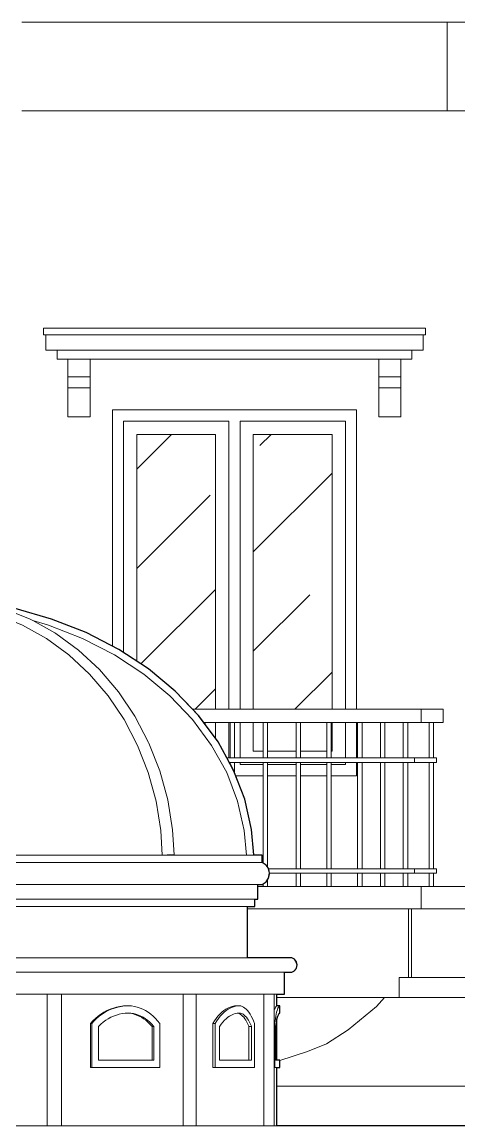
# Model space of a CAD drawing. Header units: millimetres. Extents: x -667 to -468, y -723 to -475.
# Drawn here: x -655.355 to -653.387, y -492.125 to -487.145 of the extents above; entities that cross this region are included whole.
import ezdxf

# ---------------------------------------------------------------- set-up
doc = ezdxf.new("R2010")
doc.units = ezdxf.units.MM
doc.layers.get('0').update_dxf_attribs({"lineweight": 9})
doc.layers.add('dinding', color=36, linetype='Continuous', lineweight=9)
doc.layers.add('NOTASI', color=250, linetype='Continuous', lineweight=5)

msp = doc.modelspace()

# ---------------------------------------------------------------- hatches: boundary and pattern name
at = {"layer": 'NOTASI'}
h = msp.add_hatch(dxfattribs=at)
h.set_pattern_fill('ANSI35', color=256, scale=0.1, style=0)
h.set_pattern_definition([(45, (-11.52194, 2.3887), (-0.4490128, 0.4490128), []), (45, (-11.0729, 2.3887), (-0.4490128, 0.4490128), [0.79375, -0.15875, 0, -0.15875])])
h.paths.add_polyline_path([(-653.9583, -489.0049), (-654.3133, -489.0049), (-654.3133, -490.2449), (-653.9583, -490.2449)])
h.paths.add_polyline_path([(-654.4833, -489.0049), (-654.8383, -489.0049), (-654.8383, -490.0284), (-654.7857, -490.063), (-654.6653, -490.1628), (-654.5872, -490.2449), (-654.4833, -490.2449)])
h.paths.add_polyline_path([(-656.4583, -489.0049), (-656.8133, -489.0049), (-656.8133, -490.2449), (-656.5329, -490.2449), (-656.4583, -490.1665)])
h.paths.add_polyline_path([(-656.9833, -489.0049), (-657.3383, -489.0049), (-657.3383, -490.2449), (-656.9833, -490.2449)])

# ---------------------------------------------------------------- linework, layer by layer
at = {"lineweight": 30}
msp.add_lwpolyline([(-652.4483, -492.1249), (-654.2068, -492.1249), (-654.2068, -491.8609), (-654.1937, -491.8609), (-654.1937, -491.8279), (-654.2068, -491.8279), (-654.2068, -491.6439), (-654.2027, -491.6293), (-654.1973, -491.6183), (-654.1937, -491.6157), (-654.1937, -491.5826), (-654.2068, -491.5826), (-654.2068, -491.5309), (-654.1735, -491.5309), (-654.1735, -491.4319), (-654.1402, -491.4319), (-654.1306, -491.4268), (-654.1193, -491.413), (-654.1163, -491.3989), (-654.1211, -491.3817), (-654.1277, -491.3732), (-654.1402, -491.3659), (-654.3399, -491.3659), (-654.3399, -491.1349), (-654.3066, -491.1349), (-654.3066, -491.1019), (-654.2933, -491.1019), (-654.2933, -491.0359), (-654.2733, -491.0359), (-654.256, -491.0243), (-654.2444, -491.0069), (-654.2405, -490.9849), (-654.2414, -490.976), (-654.2471, -490.9608), (-654.256, -490.9486), (-654.2641, -490.9419), (-654.2733, -490.9369), (-654.2733, -490.9039), (-654.3105, -490.9039), (-654.311, -490.9014), (-654.3212, -490.7873), (-654.3518, -490.6513), (-654.4004, -490.5245), (-654.4323, -490.4649), (-654.4724, -490.3923), (-654.5604, -490.2731), (-654.6653, -490.1628), (-654.7857, -490.063), (-654.9198, -489.9749), (-655.0659, -489.8996), (-655.2221, -489.838), (-655.3862, -489.7911)], dxfattribs=at)
at = {"layer": 'dinding'}
for p, q in [((-655.3562, -487.1449), (-653.4403, -487.1449)), ((-653.4403, -487.5449), (-653.4403, -487.1449)), ((-652.8562, -487.1449), (-653.4403, -487.1449)), ((-655.3562, -487.5449), (-653.4403, -487.5449)), ((-653.4403, -487.5449), (-652.8562, -487.5449)), ((-655.2583, -488.556), (-655.2583, -488.5255)), ((-655.2583, -488.5255), (-653.5383, -488.5255)), ((-653.5383, -488.556), (-653.5383, -488.5255)), ((-655.2583, -488.556), (-655.2483, -488.556)), ((-655.2483, -488.6255), (-655.2483, -488.556)), ((-655.2483, -488.556), (-653.5483, -488.556)), ((-653.5483, -488.6255), (-653.5483, -488.556)), ((-653.5483, -488.556), (-653.5383, -488.556)), ((-655.2483, -488.6255), (-655.1976, -488.6255)), ((-655.1976, -488.6255), (-655.1976, -488.6664)), ((-655.1976, -488.6255), (-653.599, -488.6255)), ((-653.599, -488.6255), (-653.599, -488.6664)), ((-653.599, -488.6255), (-653.5483, -488.6255)), ((-655.1976, -488.6664), (-655.1483, -488.6664)), ((-655.1483, -488.7455), (-655.1483, -488.6664)), ((-655.1483, -488.6664), (-655.0483, -488.6664)), ((-655.0483, -488.7455), (-655.0483, -488.6664)), ((-655.0483, -488.6664), (-653.7483, -488.6664)), ((-653.7483, -488.7455), (-653.7483, -488.6664)), ((-653.7483, -488.6664), (-653.6483, -488.6664)), ((-653.6483, -488.7455), (-653.6483, -488.6664)), ((-653.6483, -488.6664), (-653.599, -488.6664)), ((-655.1483, -488.7455), (-655.0483, -488.7455)), ((-655.1483, -488.7455), (-655.1483, -488.7955)), ((-655.0483, -488.7455), (-655.0483, -488.7955)), ((-653.7483, -488.7455), (-653.6483, -488.7455)), ((-653.7483, -488.7455), (-653.7483, -488.7955)), ((-653.6483, -488.7455), (-653.6483, -488.7955)), ((-655.1483, -488.9255), (-655.1483, -488.7955)), ((-655.1483, -488.7955), (-655.0483, -488.7955)), ((-655.0483, -488.9255), (-655.0483, -488.7955)), ((-653.7483, -488.9255), (-653.7483, -488.7955)), ((-653.7483, -488.7955), (-653.6483, -488.7955)), ((-653.6483, -488.9255), (-653.6483, -488.7955)), ((-655.0483, -488.9255), (-655.1483, -488.9255)), ((-654.9483, -489.9602), (-654.9483, -488.8949)), ((-654.9483, -488.8949), (-653.8483, -488.8949)), ((-653.8483, -488.8949), (-653.8483, -490.2449)), ((-653.6483, -488.9255), (-653.7483, -488.9255)), ((-654.8983, -488.9449), (-654.8983, -489.989)), ((-654.4233, -488.9449), (-654.8983, -488.9449)), ((-654.4233, -490.2449), (-654.4233, -488.9449)), ((-653.8983, -488.9449), (-654.3733, -488.9449)), ((-654.3733, -490.2449), (-654.3733, -488.9449)), ((-653.8983, -490.2449), (-653.8983, -488.9449)), ((-654.4833, -489.0049), (-654.8383, -489.0049)), ((-654.8383, -489.0049), (-654.8383, -490.0284)), ((-654.4833, -490.2449), (-654.4833, -489.0049)), ((-653.9583, -489.0049), (-654.3133, -489.0049)), ((-654.3133, -489.0049), (-654.3133, -490.2449)), ((-653.9583, -490.2449), (-653.9583, -489.0049)), ((-655.3538, -489.8655), (-655.468, -489.8193)), ((-655.3181, -489.839), (-655.4341, -489.7921)), ((-655.2221, -489.838), (-655.3862, -489.7911)), ((-655.2453, -489.926), (-655.3538, -489.8655)), ((-655.3074, -489.845), (-655.3181, -489.839)), ((-655.3074, -489.845), (-655.2357, -489.8655)), ((-655.2078, -489.9005), (-655.3074, -489.845)), ((-655.0822, -489.926), (-655.2357, -489.8655)), ((-655.0659, -489.8996), (-655.2221, -489.838)), ((-655.1439, -489.9999), (-655.2453, -489.926)), ((-655.2078, -489.9005), (-655.2034, -489.9035)), ((-655.1003, -489.9786), (-655.2034, -489.9035)), ((-654.9388, -489.9999), (-655.0822, -489.926)), ((-654.9483, -489.9602), (-655.0659, -489.8996)), ((-655.0057, -490.0665), (-655.1003, -489.9786)), ((-654.9198, -489.9749), (-654.9483, -489.9602)), ((-654.8983, -489.989), (-654.9198, -489.9749)), ((-655.0509, -490.0864), (-655.1439, -489.9999)), ((-654.8073, -490.0864), (-654.9388, -489.9999)), ((-654.8383, -490.0284), (-654.8983, -489.989)), ((-654.7857, -490.063), (-654.8383, -490.0284)), ((-654.9209, -490.166), (-655.0057, -490.0665)), ((-654.6653, -490.1628), (-654.7857, -490.063)), ((-654.9676, -490.1841), (-655.0509, -490.0864)), ((-654.6895, -490.1841), (-654.8073, -490.0864)), ((-654.847, -490.2759), (-654.9209, -490.166)), ((-654.5872, -490.2449), (-654.6653, -490.1628)), ((-654.8951, -490.2918), (-654.9676, -490.1841)), ((-654.587, -490.2918), (-654.6895, -490.1841)), ((-654.785, -490.3946), (-654.847, -490.2759)), ((-654.5604, -490.2731), (-654.5872, -490.2449)), ((-654.5872, -490.2449), (-654.4833, -490.2449)), ((-654.5369, -490.3049), (-654.5604, -490.2731)), ((-654.4833, -490.2449), (-654.4233, -490.2449)), ((-654.3733, -490.2449), (-654.4233, -490.2449)), ((-654.3733, -490.2449), (-654.3133, -490.2449)), ((-653.9583, -490.2449), (-654.3133, -490.2449)), ((-653.8983, -490.2449), (-653.9583, -490.2449)), ((-653.8483, -490.2449), (-653.8983, -490.2449)), ((-653.5577, -490.2449), (-653.8483, -490.2449)), ((-653.5577, -490.3049), (-653.5577, -490.2449)), ((-653.4577, -490.2449), (-653.5577, -490.2449)), ((-653.4577, -490.3049), (-653.4577, -490.2449)), ((-654.8344, -490.408), (-654.8951, -490.2918)), ((-654.5012, -490.408), (-654.587, -490.2918)), ((-654.5301, -490.3049), (-654.5369, -490.3049)), ((-654.5301, -490.3141), (-654.5369, -490.3049)), ((-654.5301, -490.3049), (-654.5301, -490.3141)), ((-654.4833, -490.3049), (-654.5301, -490.3049)), ((-654.4833, -490.3775), (-654.5301, -490.3141)), ((-654.4833, -490.3775), (-654.4833, -490.3049)), ((-654.4233, -490.3049), (-654.4833, -490.3049)), ((-654.4233, -490.4649), (-654.4233, -490.3049)), ((-654.4183, -490.3049), (-654.4233, -490.3049)), ((-654.4183, -490.3049), (-654.4183, -490.4649)), ((-654.3983, -490.3049), (-654.4183, -490.3049)), ((-654.3983, -490.3049), (-654.3983, -490.4649)), ((-654.3733, -490.3049), (-654.3983, -490.3049)), ((-654.3733, -490.4649), (-654.3733, -490.3049)), ((-654.3133, -490.3049), (-654.3733, -490.3049)), ((-654.3133, -490.3049), (-654.3133, -490.4349)), ((-654.2696, -490.3049), (-654.3133, -490.3049)), ((-654.2696, -490.3049), (-654.2696, -490.4349)), ((-654.2496, -490.3049), (-654.2696, -490.3049)), ((-654.2496, -490.3049), (-654.2496, -490.4349)), ((-654.1208, -490.3049), (-654.2496, -490.3049)), ((-654.1208, -490.3049), (-654.1208, -490.4349)), ((-654.1008, -490.3049), (-654.1208, -490.3049)), ((-654.1008, -490.3049), (-654.1008, -490.4349)), ((-653.9822, -490.3049), (-654.1008, -490.3049)), ((-653.9822, -490.3049), (-653.9822, -490.4349)), ((-653.9622, -490.3049), (-653.9822, -490.3049)), ((-653.9622, -490.3049), (-653.9622, -490.4349)), ((-653.9583, -490.3049), (-653.9622, -490.3049)), ((-653.9583, -490.4349), (-653.9583, -490.3049)), ((-653.8983, -490.3049), (-653.9583, -490.3049)), ((-653.8983, -490.4649), (-653.8983, -490.3049)), ((-653.8483, -490.3049), (-653.8983, -490.3049)), ((-653.8483, -490.3049), (-653.8483, -490.4649)), ((-653.8435, -490.3049), (-653.8483, -490.3049)), ((-653.8435, -490.3049), (-653.8435, -490.4649)), ((-653.8235, -490.3049), (-653.8435, -490.3049)), ((-653.8235, -490.3049), (-653.8235, -490.4649)), ((-653.7404, -490.3049), (-653.8235, -490.3049)), ((-653.7404, -490.3049), (-653.7404, -490.4649)), ((-653.7204, -490.3049), (-653.7404, -490.3049)), ((-653.7204, -490.3049), (-653.7204, -490.4649)), ((-653.6377, -490.3049), (-653.7204, -490.3049)), ((-653.6377, -490.3049), (-653.6377, -490.4649)), ((-653.6177, -490.3049), (-653.6377, -490.3049)), ((-653.6177, -490.3049), (-653.6177, -490.4649)), ((-653.5577, -490.3049), (-653.6177, -490.3049)), ((-653.5577, -490.3049), (-653.5208, -490.3049)), ((-653.5208, -490.3049), (-653.5208, -490.4649)), ((-653.5208, -490.3049), (-653.5008, -490.3049)), ((-653.5008, -490.3049), (-653.5008, -490.4649)), ((-653.5008, -490.3049), (-653.4577, -490.3049)), ((-654.4724, -490.3923), (-654.4833, -490.3775)), ((-654.7864, -490.5312), (-654.8344, -490.408)), ((-654.785, -490.3946), (-654.7836, -490.3975)), ((-654.7346, -490.523), (-654.7836, -490.3975)), ((-654.4332, -490.5312), (-654.5012, -490.408)), ((-654.4323, -490.4649), (-654.4724, -490.3923)), ((-654.4323, -490.4649), (-654.4233, -490.4649)), ((-654.4213, -490.4849), (-654.4323, -490.4649)), ((-654.4233, -490.4649), (-654.4183, -490.4649)), ((-654.4183, -490.4649), (-654.3983, -490.4649)), ((-654.3983, -490.4649), (-654.3733, -490.4649)), ((-654.3733, -490.4649), (-654.2696, -490.4649)), ((-654.3133, -490.4349), (-654.2696, -490.4349)), ((-654.2696, -490.4349), (-654.2696, -490.4649)), ((-654.2696, -490.4649), (-654.2496, -490.4649)), ((-654.2496, -490.4349), (-654.1208, -490.4349)), ((-654.2496, -490.4349), (-654.2496, -490.4649)), ((-654.2496, -490.4649), (-654.1208, -490.4649)), ((-654.1208, -490.4349), (-654.1208, -490.4649)), ((-654.1208, -490.4649), (-654.1008, -490.4649)), ((-654.1008, -490.4349), (-653.9822, -490.4349)), ((-654.1008, -490.4349), (-654.1008, -490.4649)), ((-654.1008, -490.4649), (-653.9822, -490.4649)), ((-653.9822, -490.4349), (-653.9822, -490.4649)), ((-653.9822, -490.4649), (-653.9622, -490.4649)), ((-653.9622, -490.4349), (-653.9583, -490.4349)), ((-653.9622, -490.4349), (-653.9622, -490.4649)), ((-653.9622, -490.4649), (-653.8983, -490.4649)), ((-653.8983, -490.4649), (-653.8483, -490.4649)), ((-653.8483, -490.4649), (-653.8435, -490.4649)), ((-653.8435, -490.4649), (-653.8235, -490.4649)), ((-653.8235, -490.4649), (-653.7404, -490.4649)), ((-653.7404, -490.4649), (-653.7204, -490.4649)), ((-653.7204, -490.4649), (-653.6377, -490.4649)), ((-653.6177, -490.4649), (-653.6377, -490.4649)), ((-653.6177, -490.4649), (-653.5877, -490.4649)), ((-653.5877, -490.4649), (-653.5877, -490.4849)), ((-653.5877, -490.4649), (-653.5208, -490.4649)), ((-653.5208, -490.4649), (-653.5008, -490.4649)), ((-653.5008, -490.4649), (-653.4877, -490.4649)), ((-653.4877, -490.4649), (-653.4877, -490.4849)), ((-654.6991, -490.6541), (-654.7346, -490.523)), ((-654.4213, -490.4849), (-654.4183, -490.4849)), ((-654.4183, -490.4904), (-654.4213, -490.4849)), ((-654.4183, -490.4849), (-654.4183, -490.4904)), ((-654.4183, -490.4849), (-654.3983, -490.4849)), ((-654.4025, -490.5189), (-654.4183, -490.4904)), ((-654.3983, -490.53), (-654.4025, -490.5189)), ((-654.3983, -490.4849), (-654.3983, -490.53)), ((-654.3983, -490.4849), (-654.3733, -490.4849)), ((-654.3926, -490.5449), (-654.3983, -490.53)), ((-654.3733, -490.4949), (-654.3733, -490.4849)), ((-654.3733, -490.4849), (-654.2696, -490.4849)), ((-654.3733, -490.4949), (-654.2696, -490.4949)), ((-654.2696, -490.4849), (-654.2696, -490.4949)), ((-654.2696, -490.4849), (-654.2496, -490.4849)), ((-654.2696, -490.4949), (-654.2696, -490.5449)), ((-654.2496, -490.4849), (-654.2496, -490.4949)), ((-654.2496, -490.4849), (-654.1208, -490.4849)), ((-654.2496, -490.4949), (-654.1208, -490.4949)), ((-654.2496, -490.4949), (-654.2496, -490.5449)), ((-654.1208, -490.4849), (-654.1208, -490.4949)), ((-654.1208, -490.4849), (-654.1008, -490.4849)), ((-654.1208, -490.4949), (-654.1208, -490.5449)), ((-654.1008, -490.4849), (-654.1008, -490.4949)), ((-653.9822, -490.4849), (-654.1008, -490.4849)), ((-654.1008, -490.4949), (-653.9822, -490.4949)), ((-654.1008, -490.4949), (-654.1008, -490.5449)), ((-653.9822, -490.4849), (-653.9622, -490.4849)), ((-653.9822, -490.4849), (-653.9822, -490.4949)), ((-653.9822, -490.4949), (-653.9822, -490.5449)), ((-653.9622, -490.4849), (-653.9622, -490.4949)), ((-653.9622, -490.4849), (-653.8983, -490.4849)), ((-653.9622, -490.4949), (-653.8983, -490.4949)), ((-653.9622, -490.4949), (-653.9622, -490.5449)), ((-653.8983, -490.4949), (-653.8983, -490.4849)), ((-653.8983, -490.4849), (-653.8483, -490.4849)), ((-653.8483, -490.4849), (-653.8483, -490.5449)), ((-653.8483, -490.4849), (-653.8435, -490.4849)), ((-653.8435, -490.4849), (-653.8435, -490.9649)), ((-653.8435, -490.4849), (-653.8235, -490.4849)), ((-653.8235, -490.4849), (-653.8235, -490.9649)), ((-653.7404, -490.4849), (-653.8235, -490.4849)), ((-653.7404, -490.4849), (-653.7404, -490.9649)), ((-653.7404, -490.4849), (-653.7204, -490.4849)), ((-653.7204, -490.4849), (-653.7204, -490.9649)), ((-653.7204, -490.4849), (-653.6377, -490.4849)), ((-653.6377, -490.4849), (-653.6377, -490.9649)), ((-653.6177, -490.4849), (-653.6377, -490.4849)), ((-653.6177, -490.4849), (-653.6177, -490.9649)), ((-653.6177, -490.4849), (-653.5877, -490.4849)), ((-653.5877, -490.4849), (-653.5208, -490.4849)), ((-653.5208, -490.4849), (-653.5208, -490.9649)), ((-653.5208, -490.4849), (-653.5008, -490.4849)), ((-653.5008, -490.4849), (-653.5008, -490.9649)), ((-653.5008, -490.4849), (-653.4877, -490.4849)), ((-654.7516, -490.6597), (-654.7864, -490.5312)), ((-654.384, -490.6597), (-654.4332, -490.5312)), ((-654.2696, -490.5449), (-654.3926, -490.5449)), ((-654.3518, -490.6513), (-654.3926, -490.5449)), ((-654.2696, -490.5449), (-654.2696, -490.9389)), ((-654.1208, -490.5449), (-654.2496, -490.5449)), ((-654.2496, -490.5449), (-654.2496, -490.9564)), ((-654.1208, -490.5449), (-654.1208, -490.9649)), ((-653.9822, -490.5449), (-654.1008, -490.5449)), ((-654.1008, -490.5449), (-654.1008, -490.9649)), ((-653.9822, -490.5449), (-653.9822, -490.9649)), ((-653.8483, -490.5449), (-653.9622, -490.5449)), ((-653.9622, -490.5449), (-653.9622, -490.9649)), ((-654.7305, -490.7918), (-654.7516, -490.6597)), ((-654.6776, -490.7888), (-654.6991, -490.6541)), ((-654.3542, -490.7918), (-654.384, -490.6597)), ((-654.3212, -490.7873), (-654.3518, -490.6513)), ((-654.7235, -490.9039), (-654.7305, -490.7925)), ((-654.6705, -490.9022), (-654.6776, -490.7888)), ((-654.3442, -490.9039), (-654.3541, -490.7925)), ((-654.311, -490.9014), (-654.3212, -490.7873)), ((-655.5339, -490.9039), (-654.7235, -490.9039)), ((-654.7235, -490.9039), (-654.7204, -490.9039)), ((-654.7204, -490.9039), (-654.7175, -490.9036)), ((-654.7204, -490.9039), (-654.6789, -490.9039)), ((-654.7175, -490.9036), (-654.7103, -490.9029)), ((-654.7103, -490.9029), (-654.7022, -490.9023)), ((-654.7022, -490.9023), (-654.694, -490.9018)), ((-654.6502, -490.9039), (-654.6973, -490.9039)), ((-654.694, -490.9018), (-654.6862, -490.9015)), ((-654.6862, -490.9015), (-654.6795, -490.9014)), ((-654.6795, -490.9014), (-654.6744, -490.9015)), ((-654.6756, -490.9035), (-654.6789, -490.9039)), ((-654.6789, -490.9039), (-654.3442, -490.9039)), ((-654.6789, -490.9039), (-654.6772, -490.9039)), ((-654.6719, -490.9028), (-654.6756, -490.9035)), ((-654.6744, -490.9015), (-654.6713, -490.9017)), ((-654.6705, -490.9022), (-654.6719, -490.9028)), ((-654.6713, -490.9017), (-654.6705, -490.9022)), ((-654.3442, -490.9039), (-654.3399, -490.9039)), ((-654.3399, -490.9039), (-654.311, -490.9014)), ((-654.2733, -490.9039), (-654.3399, -490.9039)), ((-654.2733, -490.9369), (-654.2733, -490.9039)), ((-654.2733, -490.9369), (-656.8468, -490.9369)), ((-654.2733, -490.9369), (-654.2696, -490.9389)), ((-654.2696, -490.9389), (-654.2641, -490.9419)), ((-654.2641, -490.9419), (-654.256, -490.9486)), ((-654.256, -490.9486), (-654.2496, -490.9564)), ((-654.2496, -490.9564), (-654.2493, -490.9567)), ((-654.2493, -490.9567), (-654.2449, -490.9649)), ((-654.2449, -490.9649), (-654.1208, -490.9649)), ((-654.2449, -490.9649), (-654.2444, -490.9659)), ((-654.2444, -490.9659), (-654.2414, -490.976)), ((-654.2414, -490.976), (-654.2405, -490.9849)), ((-654.1208, -490.9649), (-654.1008, -490.9649)), ((-654.1008, -490.9649), (-653.9822, -490.9649)), ((-653.9822, -490.9649), (-653.9622, -490.9649)), ((-653.9622, -490.9649), (-653.8435, -490.9649)), ((-653.8435, -490.9649), (-653.8235, -490.9649)), ((-653.8235, -490.9649), (-653.7404, -490.9649)), ((-653.7404, -490.9649), (-653.7204, -490.9649)), ((-653.7204, -490.9649), (-653.6377, -490.9649)), ((-653.6177, -490.9649), (-653.6377, -490.9649)), ((-653.6177, -490.9649), (-653.5877, -490.9649)), ((-653.5877, -490.9649), (-653.5877, -490.9849)), ((-653.5877, -490.9649), (-653.5208, -490.9649)), ((-653.5208, -490.9649), (-653.5008, -490.9649)), ((-653.5008, -490.9649), (-653.4877, -490.9649)), ((-653.4877, -490.9649), (-653.4877, -490.9849)), ((-654.256, -491.0243), (-654.2641, -491.031)), ((-654.2496, -491.0165), (-654.256, -491.0243)), ((-654.2493, -491.0162), (-654.2496, -491.0165)), ((-654.2496, -491.0165), (-654.2496, -491.0449)), ((-654.2444, -491.0069), (-654.2493, -491.0162)), ((-654.2414, -490.9969), (-654.2444, -491.0069)), ((-654.2403, -490.9864), (-654.2414, -490.9969)), ((-654.2405, -490.9849), (-654.1208, -490.9849)), ((-654.2405, -490.9849), (-654.2403, -490.9864)), ((-654.1208, -490.9849), (-654.1208, -491.0449)), ((-654.1208, -490.9849), (-654.1008, -490.9849)), ((-654.1008, -490.9849), (-654.1008, -491.0449)), ((-653.9822, -490.9849), (-654.1008, -490.9849)), ((-653.9822, -490.9849), (-653.9822, -491.0449)), ((-653.9822, -490.9849), (-653.9622, -490.9849)), ((-653.9622, -490.9849), (-653.9622, -491.0449)), ((-653.9622, -490.9849), (-653.8435, -490.9849)), ((-653.8435, -490.9849), (-653.8435, -491.0449)), ((-653.8435, -490.9849), (-653.8235, -490.9849)), ((-653.8235, -490.9849), (-653.8235, -491.0449)), ((-653.7404, -490.9849), (-653.8235, -490.9849)), ((-653.7404, -490.9849), (-653.7404, -491.0449)), ((-653.7404, -490.9849), (-653.7204, -490.9849)), ((-653.7204, -490.9849), (-653.7204, -491.0449)), ((-653.7204, -490.9849), (-653.6377, -490.9849)), ((-653.6377, -490.9849), (-653.6377, -491.0449)), ((-653.6177, -490.9849), (-653.6377, -490.9849)), ((-653.6177, -490.9849), (-653.6177, -491.0449)), ((-653.6177, -490.9849), (-653.5877, -490.9849)), ((-653.5877, -490.9849), (-653.5208, -490.9849)), ((-653.5208, -490.9849), (-653.5208, -491.0449)), ((-653.5208, -490.9849), (-653.5008, -490.9849)), ((-653.5008, -490.9849), (-653.5008, -491.0449)), ((-653.5008, -490.9849), (-653.4877, -490.9849)), ((-654.2933, -491.0359), (-656.8268, -491.0359)), ((-654.2733, -491.0359), (-654.2933, -491.0359)), ((-654.2933, -491.0359), (-654.2933, -491.0449)), ((-654.2933, -491.0449), (-654.2696, -491.0449)), ((-654.2933, -491.0449), (-654.2933, -491.1019)), ((-654.2696, -491.0339), (-654.2733, -491.0359)), ((-654.2641, -491.031), (-654.2696, -491.0339)), ((-654.2696, -491.0339), (-654.2696, -491.0449)), ((-654.2696, -491.0449), (-654.2496, -491.0449)), ((-654.2496, -491.0449), (-654.1208, -491.0449)), ((-654.1008, -491.0449), (-654.1208, -491.0449)), ((-654.1008, -491.0449), (-653.9822, -491.0449)), ((-653.9822, -491.0449), (-653.9622, -491.0449)), ((-653.9622, -491.0449), (-653.8435, -491.0449)), ((-653.8435, -491.0449), (-653.8235, -491.0449)), ((-653.8235, -491.0449), (-653.7404, -491.0449)), ((-653.7404, -491.0449), (-653.7204, -491.0449)), ((-653.7204, -491.0449), (-653.6377, -491.0449)), ((-653.6177, -491.0449), (-653.6377, -491.0449)), ((-653.6177, -491.0449), (-653.5577, -491.0449)), ((-653.5577, -491.0449), (-653.5577, -491.1449)), ((-653.5577, -491.0449), (-653.5208, -491.0449)), ((-653.5208, -491.0449), (-653.5008, -491.0449)), ((-649.8183, -491.0449), (-653.5008, -491.0449)), ((-654.3066, -491.1019), (-656.8135, -491.1019)), ((-654.3066, -491.1019), (-654.3066, -491.1349)), ((-654.2933, -491.1019), (-654.3066, -491.1019)), ((-654.3399, -491.1349), (-656.7802, -491.1349)), ((-654.3066, -491.1349), (-654.3399, -491.1349)), ((-654.3399, -491.1349), (-654.3399, -491.1449)), ((-654.3399, -491.1449), (-654.3399, -491.3659)), ((-653.614, -491.1449), (-654.3399, -491.1449)), ((-653.614, -491.4549), (-653.614, -491.1449)), ((-653.614, -491.1449), (-653.6008, -491.1449)), ((-653.6008, -491.1449), (-653.6008, -491.4549)), ((-653.6008, -491.1449), (-653.5577, -491.1449)), ((-653.5577, -491.1449), (-649.8183, -491.1449)), ((-654.3399, -491.3659), (-656.7802, -491.3659)), ((-654.1402, -491.3659), (-654.3399, -491.3659)), ((-654.1402, -491.3659), (-654.1336, -491.3689)), ((-654.1336, -491.3689), (-654.1277, -491.3732)), ((-654.1277, -491.3732), (-654.1229, -491.3786)), ((-654.1277, -491.4247), (-654.1336, -491.429)), ((-654.1229, -491.4193), (-654.1277, -491.4247)), ((-654.1229, -491.3786), (-654.1193, -491.3848)), ((-654.1193, -491.413), (-654.1229, -491.4193)), ((-654.1193, -491.3848), (-654.117, -491.3917)), ((-654.117, -491.4061), (-654.1193, -491.413)), ((-654.117, -491.3917), (-654.1163, -491.3989)), ((-654.1163, -491.3989), (-654.117, -491.4061)), ((-654.1735, -491.4319), (-656.9466, -491.4319)), ((-654.1402, -491.4319), (-654.1735, -491.4319)), ((-654.1735, -491.4319), (-654.1735, -491.5309)), ((-654.1336, -491.429), (-654.1402, -491.4319)), ((-653.6568, -491.4549), (-653.6568, -491.5449)), ((-653.614, -491.4549), (-653.6568, -491.4549)), ((-653.6008, -491.4549), (-653.614, -491.4549)), ((-649.8183, -491.4549), (-653.6008, -491.4549)), ((-655.8779, -491.5309), (-655.2422, -491.5309)), ((-655.2422, -492.1249), (-655.2422, -491.5309)), ((-655.1768, -491.5309), (-655.2422, -491.5309)), ((-655.1768, -492.1249), (-655.1768, -491.5309)), ((-655.1768, -491.5309), (-654.6291, -491.5309)), ((-654.6291, -492.1249), (-654.6291, -491.5309)), ((-654.5701, -491.5309), (-654.6291, -491.5309)), ((-654.5701, -492.1249), (-654.5701, -491.5309)), ((-654.5701, -491.5309), (-654.2654, -491.5309)), ((-654.2654, -492.1249), (-654.2654, -491.5309)), ((-654.2199, -491.5309), (-654.2654, -491.5309)), ((-654.2068, -491.5309), (-654.2199, -491.5309)), ((-654.2199, -491.6067), (-654.2199, -491.5309)), ((-654.1735, -491.5309), (-654.2068, -491.5309)), ((-654.2068, -491.5449), (-654.2068, -491.5309)), ((-654.2068, -491.5826), (-654.2068, -491.5449)), ((-654.2068, -491.5449), (-653.7222, -491.5449)), ((-653.7222, -491.5449), (-653.7589, -491.5858)), ((-653.6568, -491.5449), (-653.7222, -491.5449)), ((-652.2532, -491.5449), (-653.6568, -491.5449)), ((-655.0123, -491.6298), (-654.9996, -491.6205)), ((-655.0072, -491.6298), (-654.9945, -491.6205)), ((-654.9996, -491.6205), (-654.9863, -491.6121)), ((-654.9945, -491.6205), (-654.9813, -491.6121)), ((-654.9863, -491.6121), (-654.9726, -491.6047)), ((-654.9813, -491.6121), (-654.9675, -491.6047)), ((-654.9726, -491.6047), (-654.9584, -491.5984)), ((-654.9675, -491.6047), (-654.9533, -491.5984)), ((-654.9584, -491.5984), (-654.9439, -491.5931)), ((-654.9533, -491.5984), (-654.9388, -491.5931)), ((-654.9439, -491.5931), (-654.929, -491.5888)), ((-654.9426, -491.6293), (-654.93, -491.6247)), ((-654.9388, -491.5931), (-654.924, -491.5888)), ((-654.93, -491.6247), (-654.9171, -491.621)), ((-654.929, -491.5888), (-654.914, -491.5856)), ((-654.924, -491.5888), (-654.9089, -491.5856)), ((-654.9171, -491.621), (-654.9041, -491.6183)), ((-654.914, -491.5856), (-654.8987, -491.5836)), ((-654.9089, -491.5856), (-654.8937, -491.5836)), ((-654.9041, -491.6183), (-654.8909, -491.6165)), ((-654.8987, -491.5836), (-654.8834, -491.5826)), ((-654.8937, -491.5836), (-654.8784, -491.5826)), ((-654.8909, -491.6165), (-654.8811, -491.6159)), ((-654.8834, -491.5826), (-654.8784, -491.5826)), ((-654.8811, -491.6159), (-654.8784, -491.6157)), ((-654.8726, -491.6165), (-654.8811, -491.6159)), ((-654.8784, -491.5826), (-654.8754, -491.5826)), ((-654.8784, -491.6157), (-654.8754, -491.6157)), ((-654.8622, -491.5836), (-654.8754, -491.5826)), ((-654.8646, -491.6165), (-654.8754, -491.6157)), ((-654.8613, -491.6183), (-654.8726, -491.6165)), ((-654.8533, -491.6183), (-654.8646, -491.6165)), ((-654.8491, -491.5856), (-654.8622, -491.5836)), ((-654.8501, -491.621), (-654.8613, -491.6183)), ((-654.8421, -491.621), (-654.8533, -491.6183)), ((-654.8391, -491.6247), (-654.8501, -491.621)), ((-654.8362, -491.5888), (-654.8491, -491.5856)), ((-654.831, -491.6247), (-654.8421, -491.621)), ((-654.8282, -491.6293), (-654.8391, -491.6247)), ((-654.8235, -491.5931), (-654.8362, -491.5888)), ((-654.8202, -491.6293), (-654.831, -491.6247)), ((-654.811, -491.5984), (-654.8235, -491.5931)), ((-654.7988, -491.6047), (-654.811, -491.5984)), ((-654.787, -491.6121), (-654.7988, -491.6047)), ((-654.7756, -491.6205), (-654.787, -491.6121)), ((-654.7647, -491.6298), (-654.7756, -491.6205)), ((-654.473, -491.6298), (-654.4646, -491.6205)), ((-654.4646, -491.6205), (-654.4559, -491.6121)), ((-654.4625, -491.6298), (-654.4541, -491.6205)), ((-654.4559, -491.6121), (-654.4468, -491.6047)), ((-654.4541, -491.6205), (-654.4454, -491.6121)), ((-654.4468, -491.6047), (-654.4375, -491.5984)), ((-654.4454, -491.6121), (-654.4363, -491.6047)), ((-654.4375, -491.5984), (-654.4279, -491.5931)), ((-654.4363, -491.6047), (-654.427, -491.5984)), ((-654.4279, -491.5931), (-654.4181, -491.5888)), ((-654.427, -491.5984), (-654.4174, -491.5931)), ((-654.4199, -491.6293), (-654.4116, -491.6247)), ((-654.4181, -491.5888), (-654.4082, -491.5856)), ((-654.4174, -491.5931), (-654.4077, -491.5888)), ((-654.4116, -491.6247), (-654.4032, -491.621)), ((-654.4082, -491.5856), (-654.3982, -491.5836)), ((-654.4077, -491.5888), (-654.3977, -491.5856)), ((-654.4032, -491.621), (-654.3945, -491.6183)), ((-654.3982, -491.5836), (-654.3881, -491.5826)), ((-654.3977, -491.5856), (-654.3877, -491.5836)), ((-654.3945, -491.6183), (-654.3859, -491.6165)), ((-654.3881, -491.5826), (-654.3776, -491.5826)), ((-654.3877, -491.5836), (-654.3776, -491.5826)), ((-654.3859, -491.6165), (-654.384, -491.6163)), ((-654.384, -491.6163), (-654.3776, -491.6157)), ((-654.3829, -491.6165), (-654.384, -491.6163)), ((-654.3774, -491.6183), (-654.3829, -491.6165)), ((-654.3776, -491.5826), (-654.3759, -491.5826)), ((-654.3776, -491.6157), (-654.3759, -491.6157)), ((-654.372, -491.621), (-654.3774, -491.6183)), ((-654.3695, -491.5836), (-654.3759, -491.5826)), ((-654.3707, -491.6165), (-654.3759, -491.6157)), ((-654.3667, -491.6247), (-654.372, -491.621)), ((-654.3652, -491.6183), (-654.3707, -491.6165)), ((-654.3632, -491.5856), (-654.3695, -491.5836)), ((-654.3615, -491.6293), (-654.3667, -491.6247)), ((-654.3598, -491.621), (-654.3652, -491.6183)), ((-654.357, -491.5888), (-654.3632, -491.5856)), ((-654.3545, -491.6247), (-654.3598, -491.621)), ((-654.3508, -491.5931), (-654.357, -491.5888)), ((-654.3493, -491.6293), (-654.3545, -491.6247)), ((-654.3448, -491.5984), (-654.3508, -491.5931)), ((-654.3389, -491.6047), (-654.3448, -491.5984)), ((-654.3332, -491.6121), (-654.3389, -491.6047)), ((-654.3277, -491.6205), (-654.3332, -491.6121)), ((-654.3225, -491.6298), (-654.3277, -491.6205)), ((-654.2199, -491.6067), (-654.2194, -491.6047)), ((-654.2199, -491.6629), (-654.2199, -491.6067)), ((-654.2194, -491.6047), (-654.2174, -491.5984)), ((-654.2174, -491.5984), (-654.2153, -491.5931)), ((-654.2153, -491.5931), (-654.2132, -491.5888)), ((-654.2132, -491.5888), (-654.2111, -491.5856)), ((-654.2119, -491.6298), (-654.2101, -491.6205)), ((-654.2111, -491.5856), (-654.2089, -491.5836)), ((-654.2101, -491.6205), (-654.2082, -491.6121)), ((-654.2089, -491.5836), (-654.2068, -491.5826)), ((-654.2082, -491.6121), (-654.2063, -491.6047)), ((-654.2068, -491.5826), (-654.1937, -491.5826)), ((-654.2063, -491.6047), (-654.2043, -491.5984)), ((-654.2043, -491.5984), (-654.2022, -491.5931)), ((-654.2027, -491.6293), (-654.201, -491.6247)), ((-654.2022, -491.5931), (-654.2001, -491.5888)), ((-654.201, -491.6247), (-654.1992, -491.621)), ((-654.2001, -491.5888), (-654.198, -491.5856)), ((-654.1992, -491.621), (-654.1973, -491.6183)), ((-654.198, -491.5856), (-654.1958, -491.5836)), ((-654.1973, -491.6183), (-654.1954, -491.6165)), ((-654.1958, -491.5836), (-654.1937, -491.5826)), ((-654.1954, -491.6165), (-654.1937, -491.6157)), ((-654.1937, -491.6157), (-654.1937, -491.5826)), ((-653.7589, -491.5858), (-653.8859, -491.6914)), ((-655.0466, -491.6629), (-655.0359, -491.6511)), ((-655.0466, -491.6629), (-655.0415, -491.6629)), ((-655.0466, -491.8609), (-655.0466, -491.6629)), ((-655.0415, -491.6629), (-655.0308, -491.6511)), ((-655.0415, -491.8609), (-655.0415, -491.6629)), ((-655.0359, -491.6511), (-655.0244, -491.64)), ((-655.0308, -491.6511), (-655.0194, -491.64)), ((-655.0244, -491.64), (-655.0123, -491.6298)), ((-655.0194, -491.64), (-655.0072, -491.6298)), ((-655.011, -491.6764), (-655.0097, -491.675)), ((-655.0097, -491.675), (-654.9998, -491.6654)), ((-654.9998, -491.6654), (-654.9893, -491.6565)), ((-654.9893, -491.6565), (-654.9783, -491.6485)), ((-654.9783, -491.6485), (-654.9668, -491.6412)), ((-654.9668, -491.6412), (-654.9549, -491.6348)), ((-654.9549, -491.6348), (-654.9426, -491.6293)), ((-654.8177, -491.6348), (-654.8282, -491.6293)), ((-654.8097, -491.6348), (-654.8202, -491.6293)), ((-654.8075, -491.6412), (-654.8177, -491.6348)), ((-654.7994, -491.6412), (-654.8097, -491.6348)), ((-654.7976, -491.6485), (-654.8075, -491.6412)), ((-654.7896, -491.6485), (-654.7994, -491.6412)), ((-654.7881, -491.6565), (-654.7976, -491.6485)), ((-654.7801, -491.6565), (-654.7896, -491.6485)), ((-654.7791, -491.6654), (-654.7881, -491.6565)), ((-654.7711, -491.6654), (-654.7801, -491.6565)), ((-654.7706, -491.675), (-654.7791, -491.6654)), ((-654.7626, -491.675), (-654.7711, -491.6654)), ((-654.7695, -491.6764), (-654.7706, -491.675)), ((-654.7543, -491.64), (-654.7647, -491.6298)), ((-654.7614, -491.6764), (-654.7626, -491.675)), ((-654.7445, -491.6511), (-654.7543, -491.64)), ((-654.7352, -491.6629), (-654.7445, -491.6511)), ((-654.7352, -491.8609), (-654.7352, -491.6629)), ((-654.4956, -491.6629), (-654.4885, -491.6511)), ((-654.4956, -491.6629), (-654.4851, -491.6629)), ((-654.4956, -491.8609), (-654.4956, -491.6629)), ((-654.4885, -491.6511), (-654.481, -491.64)), ((-654.4851, -491.6629), (-654.478, -491.6511)), ((-654.4851, -491.8609), (-654.4851, -491.6629)), ((-654.481, -491.64), (-654.473, -491.6298)), ((-654.478, -491.6511), (-654.4705, -491.64)), ((-654.4705, -491.64), (-654.4625, -491.6298)), ((-654.465, -491.6764), (-654.4642, -491.675)), ((-654.4642, -491.675), (-654.4576, -491.6654)), ((-654.4576, -491.6654), (-654.4507, -491.6565)), ((-654.4507, -491.6565), (-654.4434, -491.6485)), ((-654.4434, -491.6485), (-654.4359, -491.6412)), ((-654.4359, -491.6412), (-654.428, -491.6348)), ((-654.428, -491.6348), (-654.4199, -491.6293)), ((-654.3564, -491.6348), (-654.3615, -491.6293)), ((-654.3514, -491.6412), (-654.3564, -491.6348)), ((-654.3467, -491.6485), (-654.3514, -491.6412)), ((-654.3442, -491.6348), (-654.3493, -491.6293)), ((-654.3421, -491.6565), (-654.3467, -491.6485)), ((-654.3392, -491.6412), (-654.3442, -491.6348)), ((-654.3378, -491.6654), (-654.3421, -491.6565)), ((-654.3345, -491.6485), (-654.3392, -491.6412)), ((-654.3337, -491.675), (-654.3378, -491.6654)), ((-654.3299, -491.6565), (-654.3345, -491.6485)), ((-654.3331, -491.6764), (-654.3337, -491.675)), ((-654.3256, -491.6654), (-654.3299, -491.6565)), ((-654.3215, -491.675), (-654.3256, -491.6654)), ((-654.3175, -491.64), (-654.3225, -491.6298)), ((-654.3209, -491.6764), (-654.3215, -491.675)), ((-654.3127, -491.6511), (-654.3175, -491.64)), ((-654.3083, -491.6629), (-654.3127, -491.6511)), ((-654.3083, -491.8609), (-654.3083, -491.6629)), ((-654.2199, -491.6629), (-654.2167, -491.6629)), ((-654.2199, -491.8609), (-654.2199, -491.6629)), ((-654.2167, -491.6629), (-654.2152, -491.6511)), ((-654.2167, -491.8609), (-654.2167, -491.6629)), ((-654.2152, -491.6511), (-654.2136, -491.64)), ((-654.2136, -491.64), (-654.2119, -491.6298)), ((-654.2124, -491.6764), (-654.2122, -491.675)), ((-654.2122, -491.675), (-654.2108, -491.6654)), ((-654.2108, -491.6654), (-654.2093, -491.6565)), ((-654.2093, -491.6565), (-654.2078, -491.6485)), ((-654.2078, -491.6485), (-654.2068, -491.6439)), ((-654.2068, -491.6439), (-654.2062, -491.6412)), ((-654.2068, -491.8279), (-654.2068, -491.6439)), ((-654.2062, -491.6412), (-654.2045, -491.6348)), ((-654.2045, -491.6348), (-654.2027, -491.6293)), ((-655.011, -491.8279), (-655.011, -491.6764)), ((-654.7695, -491.6764), (-654.7614, -491.6764)), ((-654.7695, -491.8279), (-654.7695, -491.6764)), ((-654.7614, -491.8279), (-654.7614, -491.6764)), ((-654.465, -491.8279), (-654.465, -491.6764)), ((-654.3331, -491.6764), (-654.3209, -491.6764)), ((-654.3331, -491.8279), (-654.3331, -491.6764)), ((-654.3209, -491.8279), (-654.3209, -491.6764)), ((-654.2124, -491.8279), (-654.2124, -491.6764)), ((-653.8859, -491.6914), (-653.9842, -491.7549)), ((-653.9842, -491.7549), (-654.0692, -491.7894)), ((-654.0692, -491.7894), (-654.1937, -491.8292)), ((-655.0466, -491.8609), (-655.0415, -491.8609)), ((-654.8784, -491.8609), (-655.0415, -491.8609)), ((-654.8784, -491.8279), (-655.011, -491.8279)), ((-654.8754, -491.8279), (-654.8784, -491.8279)), ((-654.8784, -491.8609), (-654.8754, -491.8609)), ((-654.7695, -491.8279), (-654.8754, -491.8279)), ((-654.7352, -491.8609), (-654.8754, -491.8609)), ((-654.7695, -491.8279), (-654.7614, -491.8279)), ((-654.4956, -491.8609), (-654.4851, -491.8609)), ((-654.3776, -491.8609), (-654.4851, -491.8609)), ((-654.3776, -491.8279), (-654.465, -491.8279)), ((-654.3759, -491.8279), (-654.3776, -491.8279)), ((-654.3776, -491.8609), (-654.3759, -491.8609)), ((-654.3331, -491.8279), (-654.3759, -491.8279)), ((-654.3083, -491.8609), (-654.3759, -491.8609)), ((-654.3331, -491.8279), (-654.3209, -491.8279)), ((-654.2199, -491.8609), (-654.2167, -491.8609)), ((-654.2199, -492.1249), (-654.2199, -491.8609)), ((-654.2068, -491.8609), (-654.2167, -491.8609)), ((-654.2124, -491.8279), (-654.2068, -491.8279)), ((-654.2068, -491.8279), (-654.1937, -491.8279)), ((-654.1937, -491.8609), (-654.2068, -491.8609)), ((-654.2068, -491.9449), (-654.2068, -491.8609)), ((-654.1937, -491.8292), (-654.1937, -491.8279)), ((-654.1937, -491.8609), (-654.1937, -491.8292)), ((-653.2733, -491.9449), (-654.2068, -491.9449)), ((-654.2068, -492.1249), (-654.2068, -491.9449)), ((-655.8779, -492.1249), (-655.2422, -492.1249)), ((-655.2422, -492.1249), (-655.1768, -492.1249)), ((-655.1768, -492.1249), (-654.6291, -492.1249)), ((-654.6291, -492.1249), (-654.5701, -492.1249)), ((-654.5701, -492.1249), (-654.2654, -492.1249)), ((-654.2654, -492.1249), (-654.2199, -492.1249)), ((-654.2199, -492.1249), (-654.2068, -492.1249)), ((-653.2733, -492.1249), (-654.2068, -492.1249))]:
    msp.add_line(p, q, dxfattribs=at)

doc.saveas('drawing.dxf')
